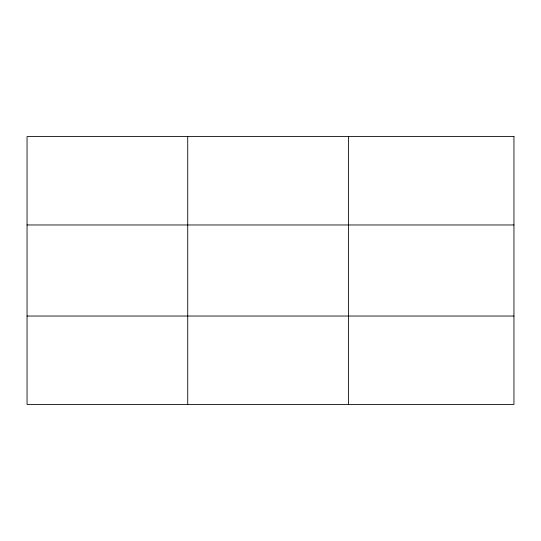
<?xml version="1.0" encoding="UTF-8"?>
<svg xmlns="http://www.w3.org/2000/svg" width="541" height="541" viewBox="0 0 541 541"><rect width="100%" height="100%" fill="white"/><g stroke="black" fill="none" stroke-linecap="round" stroke-linejoin="round"><path stroke-width="0.81" d="M187.727 136.582L187.727 404.418M348.404 136.582L348.404 404.418M27.05 224.968L513.95 224.968M27.05 316.032L513.95 316.032M513.95 136.582L513.95 404.418L27.05 404.418L27.05 136.582L513.95 136.582"/></g></svg>
